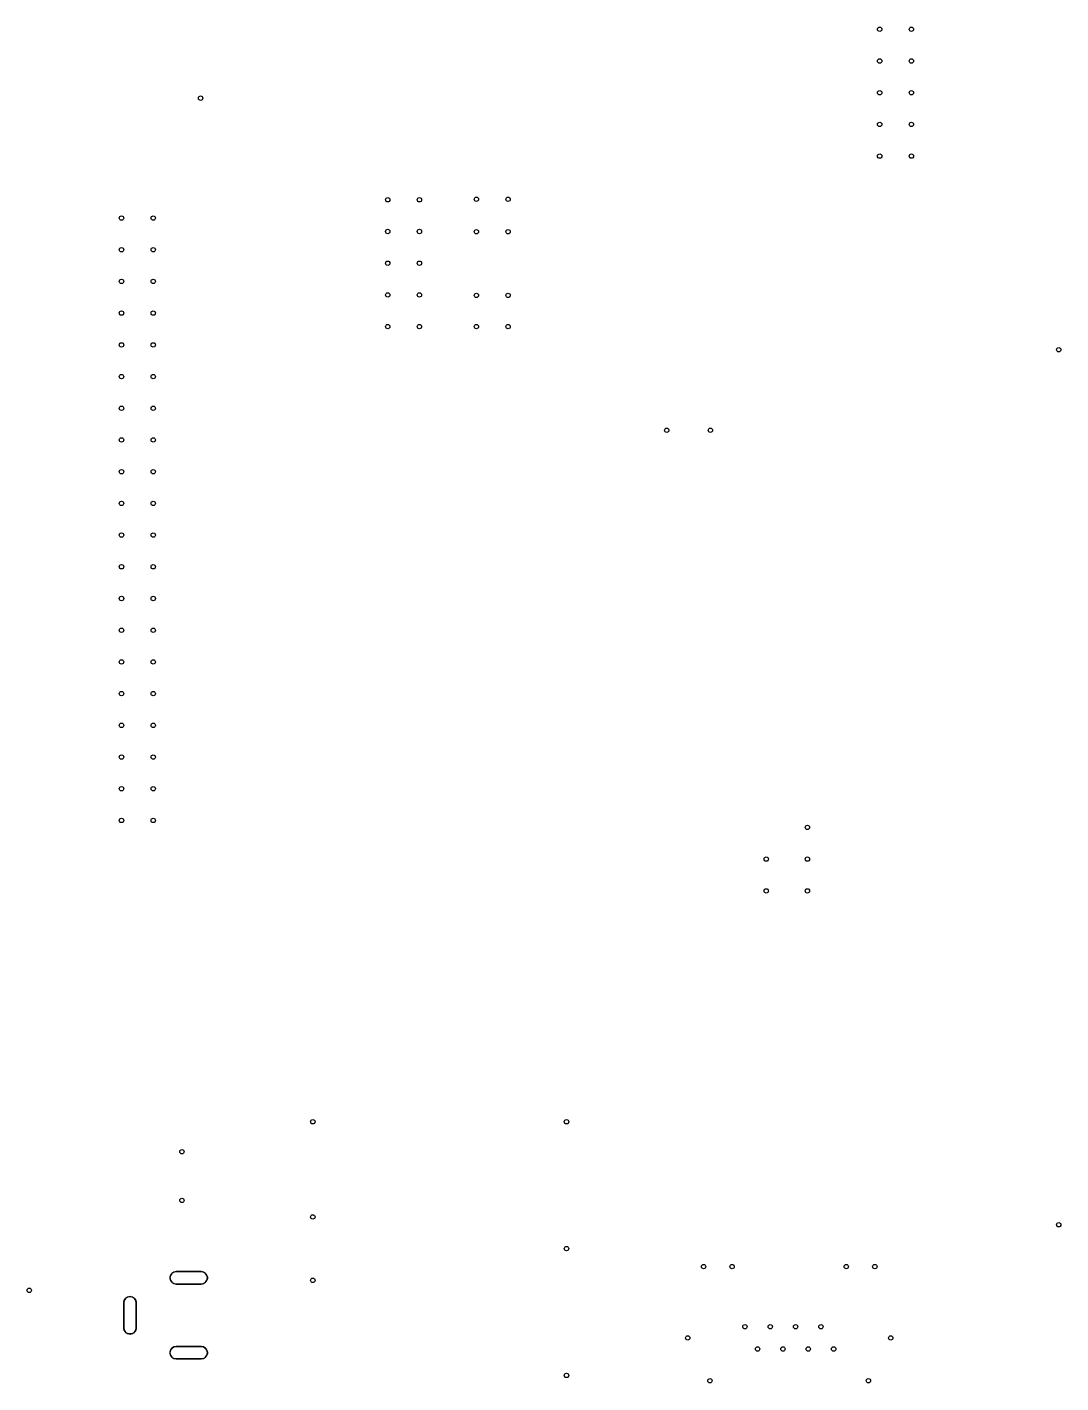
# Model space of a CAD drawing. Extents: x -1.62 to 1.64, y 0.21 to 4.49.
import ezdxf

# ---------------------------------------------------------------- set-up
doc = ezdxf.new("R2010")
doc.units = 0
doc.header["$MEASUREMENT"] = 0
doc.layers.add('BLACK', color=7, linetype='CONTINUOUS')

msp = doc.modelspace()

# ---------------------------------------------------------------- linework, layer by layer
at = {"layer": 'BLACK', "linetype": 'CONTINUOUS'}
for p, q in [((-1.1636, 0.5553), (-1.1599, 0.5589)), ((-1.1599, 0.5589), (-1.1555, 0.5615)), ((-1.1555, 0.5615), (-1.1505, 0.5628)), ((-1.1505, 0.5628), (-1.1479, 0.563)), ((-1.1479, 0.563), (-1.0692, 0.563)), ((-1.0692, 0.563), (-1.1479, 0.563)), ((-1.0692, 0.563), (-1.0666, 0.5628)), ((-1.0666, 0.5628), (-1.0617, 0.5615)), ((-1.0617, 0.5615), (-1.0572, 0.5589)), ((-1.0572, 0.5589), (-1.0536, 0.5553)), ((-1.1674, 0.5459), (-1.1661, 0.5508)), ((-1.1674, 0.5407), (-1.1674, 0.5459)), ((-1.1661, 0.5358), (-1.1674, 0.5407)), ((-1.1661, 0.5508), (-1.1636, 0.5553)), ((-1.1636, 0.5313), (-1.1661, 0.5358)), ((-1.1599, 0.5277), (-1.1636, 0.5313)), ((-1.1555, 0.5251), (-1.1599, 0.5277)), ((-1.1505, 0.5238), (-1.1555, 0.5251)), ((-1.1479, 0.5236), (-1.1505, 0.5238)), ((-1.0692, 0.5236), (-1.1479, 0.5236)), ((-1.1479, 0.5236), (-1.0692, 0.5236)), ((-1.0666, 0.5238), (-1.0692, 0.5236)), ((-1.0617, 0.5251), (-1.0666, 0.5238)), ((-1.0572, 0.5277), (-1.0617, 0.5251)), ((-1.0536, 0.5313), (-1.0572, 0.5277)), ((-1.0536, 0.5553), (-1.051, 0.5508)), ((-1.051, 0.5358), (-1.0536, 0.5313)), ((-1.051, 0.5508), (-1.0497, 0.5459)), ((-1.0497, 0.5407), (-1.051, 0.5358)), ((-1.0497, 0.5459), (-1.0497, 0.5407)), ((-1.3131, 0.4671), (-1.3118, 0.4721)), ((-1.3118, 0.4721), (-1.3092, 0.4766)), ((-1.3092, 0.4766), (-1.3056, 0.4802)), ((-1.3056, 0.4802), (-1.3011, 0.4828)), ((-1.3011, 0.4828), (-1.2962, 0.4841)), ((-1.2962, 0.4841), (-1.291, 0.4841)), ((-1.291, 0.4841), (-1.2861, 0.4828)), ((-1.2861, 0.4828), (-1.2816, 0.4802)), ((-1.2816, 0.4802), (-1.278, 0.4766)), ((-1.278, 0.4766), (-1.2754, 0.4721)), ((-1.2754, 0.4721), (-1.2741, 0.4671)), ((-1.3133, 0.4646), (-1.3131, 0.4671)), ((-1.3133, 0.3858), (-1.3133, 0.4646)), ((-1.3133, 0.4646), (-1.3133, 0.3858)), ((-1.2741, 0.4671), (-1.2739, 0.4646)), ((-1.2739, 0.4646), (-1.2739, 0.3858)), ((-1.2739, 0.3858), (-1.2739, 0.4646)), ((-1.3131, 0.3833), (-1.3133, 0.3858)), ((-1.2739, 0.3858), (-1.2741, 0.3833)), ((-1.3118, 0.3783), (-1.3131, 0.3833)), ((-1.3092, 0.3738), (-1.3118, 0.3783)), ((-1.3056, 0.3702), (-1.3092, 0.3738)), ((-1.3011, 0.3676), (-1.3056, 0.3702)), ((-1.2962, 0.3663), (-1.3011, 0.3676)), ((-1.291, 0.3663), (-1.2962, 0.3663)), ((-1.2861, 0.3676), (-1.291, 0.3663)), ((-1.2816, 0.3702), (-1.2861, 0.3676)), ((-1.278, 0.3738), (-1.2816, 0.3702)), ((-1.2754, 0.3783), (-1.278, 0.3738)), ((-1.2741, 0.3833), (-1.2754, 0.3783)), ((-1.1674, 0.3097), (-1.1661, 0.3146)), ((-1.1674, 0.3045), (-1.1674, 0.3097)), ((-1.1661, 0.2996), (-1.1674, 0.3045)), ((-1.1661, 0.3146), (-1.1636, 0.3191)), ((-1.1636, 0.2951), (-1.1661, 0.2996)), ((-1.1636, 0.3191), (-1.1599, 0.3227)), ((-1.1599, 0.3227), (-1.1555, 0.3253)), ((-1.1555, 0.3253), (-1.1505, 0.3266)), ((-1.1505, 0.3266), (-1.1479, 0.3268)), ((-1.1479, 0.3268), (-1.0692, 0.3268)), ((-1.0692, 0.3268), (-1.1479, 0.3268)), ((-1.0692, 0.3268), (-1.0666, 0.3266)), ((-1.0666, 0.3266), (-1.0617, 0.3253)), ((-1.0617, 0.3253), (-1.0572, 0.3227)), ((-1.0572, 0.3227), (-1.0536, 0.3191)), ((-1.0536, 0.3191), (-1.051, 0.3146)), ((-1.051, 0.2996), (-1.0536, 0.2951)), ((-1.051, 0.3146), (-1.0497, 0.3097)), ((-1.0497, 0.3045), (-1.051, 0.2996)), ((-1.0497, 0.3097), (-1.0497, 0.3045)), ((-1.1599, 0.2915), (-1.1636, 0.2951)), ((-1.1555, 0.2889), (-1.1599, 0.2915)), ((-1.1505, 0.2876), (-1.1555, 0.2889)), ((-1.1479, 0.2874), (-1.1505, 0.2876)), ((-1.0692, 0.2874), (-1.1479, 0.2874)), ((-1.1479, 0.2874), (-1.0692, 0.2874)), ((-1.0666, 0.2876), (-1.0692, 0.2874)), ((-1.0617, 0.2889), (-1.0666, 0.2876)), ((-1.0572, 0.2915), (-1.0617, 0.2889)), ((-1.0536, 0.2951), (-1.0572, 0.2915))]:
    msp.add_line(p, q, dxfattribs=at)
at = {"layer": 'BLACK'}
for centre in [(1.0703, 4.481), (1.0703, 4.481), (1.1703, 4.481), (1.1703, 4.481), (1.0703, 4.381), (1.0703, 4.381), (1.1703, 4.381), (1.1703, 4.381), (1.0703, 4.281), (1.0703, 4.281), (1.1703, 4.281), (1.1703, 4.281), (-1.0709, 4.2638), (-1.0709, 4.2638), (1.0703, 4.181), (1.0703, 4.181), (1.1703, 4.181), (1.1703, 4.181), (1.0703, 4.081), (1.0703, 4.081), (1.1703, 4.081), (1.1703, 4.081), (-0.4809, 3.9433), (-0.4809, 3.9433), (-0.3809, 3.9433), (-0.3809, 3.9433), (-0.2013, 3.9449), (-0.2013, 3.9449), (-0.1013, 3.9449), (-0.1013, 3.9449), (-1.3205, 3.8858), (-1.3205, 3.8858), (-1.2205, 3.8858), (-1.2205, 3.8858), (-0.4809, 3.8433), (-0.4809, 3.8433), (-0.3809, 3.8433), (-0.3809, 3.8433), (-0.2013, 3.8425), (-0.2013, 3.8425), (-0.1013, 3.8425), (-0.1013, 3.8425), (-1.3205, 3.7858), (-1.3205, 3.7858), (-1.2205, 3.7858), (-1.2205, 3.7858), (-0.4809, 3.7433), (-0.4809, 3.7433), (-0.3809, 3.7433), (-0.3809, 3.7433), (-1.3205, 3.6858), (-1.3205, 3.6858), (-1.2205, 3.6858), (-1.2205, 3.6858), (-0.4809, 3.6433), (-0.4809, 3.6433), (-0.3809, 3.6433), (-0.3809, 3.6433), (-0.2013, 3.6417), (-0.2013, 3.6417), (-0.1013, 3.6417), (-0.1013, 3.6417), (-1.3205, 3.5858), (-1.3205, 3.5858), (-1.2205, 3.5858), (-1.2205, 3.5858), (-0.4809, 3.5433), (-0.4809, 3.5433), (-0.3809, 3.5433), (-0.3809, 3.5433), (-0.2013, 3.5433), (-0.2013, 3.5433), (-0.1013, 3.5433), (-0.1013, 3.5433), (-1.3205, 3.4858), (-1.3205, 3.4858), (-1.2205, 3.4858), (-1.2205, 3.4858), (1.6348, 3.4705), (1.6348, 3.4705), (-1.3205, 3.3858), (-1.3205, 3.3858), (-1.2205, 3.3858), (-1.2205, 3.3858), (-1.3205, 3.2858), (-1.3205, 3.2858), (-1.2205, 3.2858), (-1.2205, 3.2858), (0.3987, 3.2165), (0.3987, 3.2165), (0.5364, 3.2165), (0.5364, 3.2165), (-1.3205, 3.1858), (-1.3205, 3.1858), (-1.2205, 3.1858), (-1.2205, 3.1858), (-1.3205, 3.0858), (-1.3205, 3.0858), (-1.2205, 3.0858), (-1.2205, 3.0858), (-1.3205, 2.9858), (-1.3205, 2.9858), (-1.2205, 2.9858), (-1.2205, 2.9858), (-1.3205, 2.8858), (-1.3205, 2.8858), (-1.2205, 2.8858), (-1.2205, 2.8858), (-1.3205, 2.7858), (-1.3205, 2.7858), (-1.2205, 2.7858), (-1.2205, 2.7858), (-1.3205, 2.6858), (-1.3205, 2.6858), (-1.2205, 2.6858), (-1.2205, 2.6858), (-1.3205, 2.5858), (-1.3205, 2.5858), (-1.2205, 2.5858), (-1.2205, 2.5858), (-1.3205, 2.4858), (-1.3205, 2.4858), (-1.2205, 2.4858), (-1.2205, 2.4858), (-1.3205, 2.3858), (-1.3205, 2.3858), (-1.2205, 2.3858), (-1.2205, 2.3858), (-1.3205, 2.2858), (-1.3205, 2.2858), (-1.2205, 2.2858), (-1.2205, 2.2858), (-1.3205, 2.1858), (-1.3205, 2.1858), (-1.2205, 2.1858), (-1.2205, 2.1858), (-1.3205, 2.0858), (-1.3205, 2.0858), (-1.2205, 2.0858), (-1.2205, 2.0858), (-1.3205, 1.9858), (-1.3205, 1.9858), (-1.2205, 1.9858), (-1.2205, 1.9858), (0.8425, 1.9638), (0.8425, 1.9638), (0.7126, 1.8638), (0.7126, 1.8638), (0.8425, 1.8638), (0.8425, 1.8638), (0.7126, 1.7638), (0.7126, 1.7638), (0.8425, 1.7638), (0.8425, 1.7638), (-0.7172, 1.0354), (-0.7172, 1.0354), (0.0828, 1.0354), (0.0828, 1.0354), (-1.1299, 0.9409), (-1.1299, 0.9409), (-1.1299, 0.7874), (-1.1299, 0.7874), (-0.7172, 0.7354), (-0.7172, 0.7354), (1.6348, 0.7106), (1.6348, 0.7106), (0.0828, 0.6354), (0.0828, 0.6354), (0.515, 0.5787), (0.515, 0.5787), (0.6051, 0.5787), (0.6051, 0.5787), (0.965, 0.5787), (0.965, 0.5787), (1.0551, 0.5787), (1.0551, 0.5787), (-0.7172, 0.5354), (-0.7172, 0.5354), (-1.6112, 0.5039), (-1.6112, 0.5039), (0.6452, 0.389), (0.6452, 0.389), (0.7252, 0.389), (0.7252, 0.389), (0.8052, 0.389), (0.8052, 0.389), (0.8852, 0.389), (0.8852, 0.389), (0.465, 0.3539), (0.465, 0.3539), (1.1051, 0.3539), (1.1051, 0.3539), (0.6852, 0.3189), (0.6852, 0.3189), (0.7652, 0.3189), (0.7652, 0.3189), (0.8452, 0.3189), (0.8452, 0.3189), (0.9252, 0.3189), (0.9252, 0.3189), (0.0828, 0.2354), (0.0828, 0.2354), (0.535, 0.2189), (0.535, 0.2189), (1.035, 0.2189), (1.035, 0.2189)]:
    msp.add_circle(centre, 0.00689, dxfattribs=at)
for centre, start, end in [((-1.1479, 0.5433), 90, 270), ((-1.0692, 0.5433), -90, 90), ((-1.2936, 0.4646), 0, 180), ((-1.2936, 0.3858), 180, 360), ((-1.1479, 0.3071), 90, 270), ((-1.0692, 0.3071), -90, 90)]:
    msp.add_arc(centre, 0.0197, start, end, dxfattribs=at)

doc.saveas('drawing.dxf')
